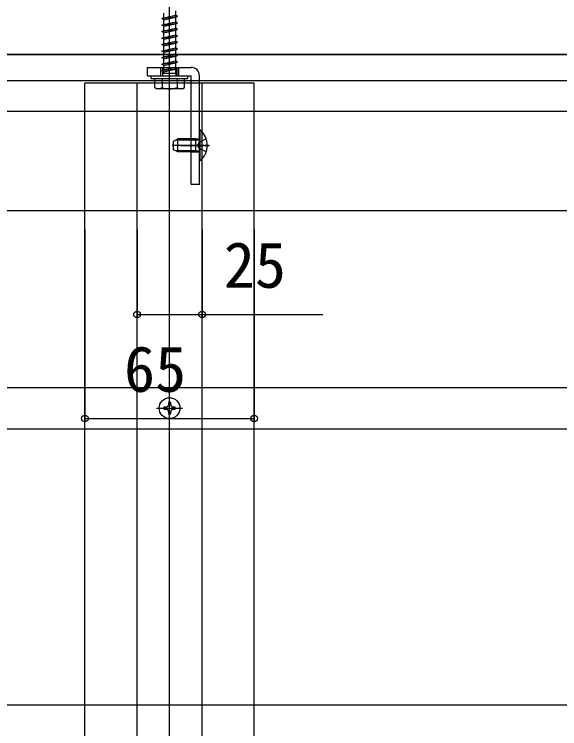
# Model space of a CAD drawing. Units: millimetres, scale not verified. Extents: x -1050 to 1050, y -1568 to 1559.
# Drawn here: x -67.2 to 142.5, y -918.7 to -644.1 of the extents above; entities that cross this region are included whole.
import ezdxf
from ezdxf.enums import TextEntityAlignment as Align

# ---------------------------------------------------------------- set-up
doc = ezdxf.new("R2010")
doc.units = ezdxf.units.MM
doc.header["$LTSCALE"] = 8
for name, color, linetype in [('0-4_YKK_12', 2, 'Continuous'), ('0-5_YKK_13', 4, 'Continuous'), ('0-6_YKK_D', 6, 'Continuous'), ('0-8_YSS_K', 3, 'Continuous')]:
    doc.layers.add(name, color=color, linetype=linetype)
doc.styles.add('ＭＳ ゴシック', font='')
doc.styles.get('ＭＳ ゴシック').set_extended_font_data('MS Gothic')

msp = doc.modelspace()

# ---------------------------------------------------------------- linework, layer by layer
at = {"layer": '0-4_YKK_12'}
for p, q in [((-7.505, -1355.005), (-7.505, -464.505)), ((-199.005, -659.505), (866.495, -659.505)), ((-199.005, -669.505), (866.495, -669.505)), ((24.995, -670.505), (-40.005, -670.505)), ((-20.005, -719.505), (-20.005, -670.505)), ((4.995, -719.505), (4.995, -670.505)), ((24.995, -719.505), (24.995, -670.505)), ((7.495, -694.505), (-6.504, -694.505)), ((-3.105, -694.505), (7.895, -694.505)), ((-199.005, -719.505), (866.495, -719.505)), ((-20.005, -1242.505), (-20.005, -719.505)), ((4.995, -1242.505), (4.995, -719.505)), ((24.995, -1242.505), (24.995, -719.505))]:
    msp.add_line(p, q, dxfattribs=at)
msp.add_lwpolyline([(-40.005, -1242.505), (-40.005, -719.505), (-40.005, -670.505)], dxfattribs=at)
at = {"layer": '0-5_YKK_13'}
for p, q in [((-10.505, -645.705), (-4.505, -644.955)), ((-9.755, -666.705), (-9.755, -643.705)), ((-9.755, -645.455), (-5.255, -644.455)), ((-5.255, -642.705), (-5.255, -666.705)), ((-5.255, -645.205), (-5.255, -646.955)), ((-10.505, -648.205), (-4.505, -647.455)), ((-9.755, -647.955), (-9.755, -646.205)), ((-9.755, -647.955), (-5.255, -646.955)), ((-5.255, -647.705), (-5.255, -649.455)), ((-10.505, -650.705), (-4.505, -649.955)), ((-9.755, -650.455), (-9.755, -648.705)), ((-9.755, -650.455), (-5.255, -649.455)), ((-5.255, -650.205), (-5.255, -651.955)), ((-10.505, -653.205), (-4.505, -652.455)), ((-9.755, -652.955), (-9.755, -651.205)), ((-9.755, -652.955), (-5.255, -651.955)), ((-5.255, -652.705), (-5.255, -654.455)), ((-10.505, -655.705), (-4.505, -654.955)), ((-10.505, -655.705), (-9.755, -655.455)), ((-9.755, -656.205), (-10.505, -655.705)), ((-9.755, -655.455), (-9.755, -653.705)), ((-9.755, -655.455), (-5.255, -654.455)), ((-9.755, -656.205), (-5.255, -655.205)), ((-9.755, -657.955), (-9.755, -656.205)), ((-4.505, -654.955), (-5.255, -654.455)), ((-5.255, -655.205), (-4.505, -654.955)), ((-5.255, -655.205), (-5.255, -656.955)), ((-10.505, -658.205), (-4.505, -657.455)), ((-9.755, -657.955), (-5.255, -656.955)), ((-7.505, -673.577), (-7.505, -658.577)), ((-10.505, -660.705), (-4.505, -659.955)), ((-9.755, -660.455), (-5.255, -659.455)), ((-9.755, -662.955), (-9.755, -661.205)), ((-5.255, -660.205), (-5.255, -661.955)), ((-11.005, -664.505), (-11.005, -667.705)), ((-10.505, -663.205), (-4.505, -662.455)), ((-10.255, -664.505), (-10.255, -667.705)), ((-9.755, -662.955), (-5.255, -661.955)), ((-9.755, -665.455), (-9.755, -663.705)), ((-9.755, -665.455), (-5.255, -664.455)), ((-5.255, -662.705), (-5.255, -664.455)), ((-4.505, -664.955), (-5.255, -664.455)), ((-4.755, -664.505), (-4.755, -667.705)), ((-4.005, -664.505), (-4.005, -667.705)), ((-10.505, -665.705), (-4.505, -664.955)), ((-10.505, -665.705), (-9.755, -665.455)), ((-9.755, -666.205), (-10.505, -665.705)), ((-10.105, -666.705), (-4.905, -666.705)), ((-10.105, -667.205), (-10.105, -666.705)), ((-10.105, -666.705), (-4.905, -666.705)), ((-10.105, -667.705), (-10.105, -666.705)), ((-9.755, -666.205), (-5.255, -665.205)), ((-5.255, -665.205), (-4.505, -664.955)), ((-4.905, -667.205), (-4.905, -666.705)), ((-4.905, -667.705), (-4.905, -666.705)), ((-16.005, -667.705), (0.795, -667.705)), ((-14.505, -667.705), (-0.505, -667.705)), ((-14.505, -668.705), (-14.505, -667.705)), ((-14.505, -668.705), (-0.505, -668.705)), ((-13.255, -668.705), (-13.255, -672.274)), ((-13.255, -668.705), (-1.755, -668.705)), ((-10.391, -668.705), (-10.391, -672.258)), ((-4.618, -668.705), (-4.618, -672.258)), ((-1.755, -672.274), (-1.755, -668.705)), ((-0.505, -668.705), (-0.505, -667.705)), ((0.795, -709.505), (0.795, -667.705)), ((3.995, -709.505), (3.995, -667.705)), ((-12.505, -672.705), (-13.255, -672.272)), ((-2.505, -672.705), (-12.505, -672.705)), ((-2.505, -672.705), (-1.755, -672.272)), ((847.495, -681.505), (-180.005, -681.505)), ((3.995, -688.605), (3.995, -700.405)), ((4.243, -688.605), (3.995, -688.605)), ((4.243, -700.405), (4.243, -688.605)), ((-6.005, -692.805), (-4.305, -692.005)), ((2.595, -692.005), (-4.305, -692.005)), ((-4.305, -697.005), (-4.305, -692.005)), ((0.795, -692.005), (3.995, -692.005)), ((2.595, -697.005), (2.595, -692.005)), ((2.595, -692.005), (3.19, -692.221)), ((6.578, -692.005), (3.861, -693.36)), ((-6.005, -696.205), (-6.005, -692.805)), ((2.595, -692.438), (-5.225, -692.438)), ((0.795, -692.405), (3.995, -692.405)), ((2.595, -692.438), (3.518, -692.244)), ((3.252, -694.505), (3.861, -693.36)), ((3.252, -694.505), (3.861, -695.65)), ((-4.305, -697.005), (-6.005, -696.205)), ((2.595, -696.572), (-5.225, -696.572)), ((2.595, -697.005), (-4.305, -697.005)), ((0.795, -696.605), (3.995, -696.605)), ((0.795, -697.005), (3.995, -697.005)), ((2.595, -696.572), (3.518, -696.765)), ((2.595, -697.005), (3.19, -696.788)), ((6.578, -697.005), (3.861, -695.65)), ((4.243, -700.405), (3.995, -700.405)), ((3.995, -709.505), (0.795, -709.505)), ((-163.505, -787.505), (830.995, -787.505)), ((-7.505, -800.505), (-7.505, -790.505)), ((-12.505, -795.505), (-2.505, -795.505)), ((-8.825, -795.065), (-9.705, -795.065)), ((-6.185, -795.945), (-5.305, -795.945)), ((-163.505, -803.505), (830.995, -803.505)), ((-163.505, -909.505), (830.995, -909.505))]:
    msp.add_line(p, q, dxfattribs=at)
for points in [[(-9.755, -646.205), (-5.255, -645.205), (-4.505, -644.955), (-5.255, -644.455)], [(-9.755, -646.205), (-10.505, -645.705), (-9.755, -645.455)], [(-9.755, -648.705), (-10.505, -648.205), (-9.755, -647.955)], [(-9.755, -648.705), (-5.255, -647.705), (-4.505, -647.455), (-5.255, -646.955)], [(-9.755, -651.205), (-10.505, -650.705), (-9.755, -650.455)], [(-9.755, -651.205), (-5.255, -650.205), (-4.505, -649.955), (-5.255, -649.455)], [(-9.755, -653.705), (-10.505, -653.205), (-9.755, -652.955)], [(-9.755, -653.705), (-5.255, -652.705), (-4.505, -652.455), (-5.255, -651.955)], [(-9.755, -658.705), (-10.505, -658.205), (-9.755, -657.955)], [(-9.755, -658.705), (-5.255, -657.705), (-4.505, -657.455), (-5.255, -656.955)], [(-9.755, -661.205), (-10.505, -660.705), (-9.755, -660.455)], [(-9.755, -661.205), (-5.255, -660.205), (-4.505, -659.955), (-5.255, -659.455)], [(-16.005, -667.705), (-16.005, -664.505), (0.795, -664.505)], [(-9.755, -663.705), (-10.505, -663.205), (-9.755, -662.955)], [(-9.755, -663.705), (-5.255, -662.705), (-4.505, -662.455), (-5.255, -661.955)], [(-7.065, -794.185), (-7.065, -793.305), (-7.945, -793.305), (-7.945, -794.185)], [(-9.705, -795.065), (-9.705, -795.945), (-8.825, -795.945)], [(-5.305, -795.945), (-5.305, -795.065), (-6.185, -795.065)], [(-7.945, -796.825), (-7.945, -797.705), (-7.065, -797.705), (-7.065, -796.825)]]:
    msp.add_lwpolyline(points, dxfattribs=at)
msp.add_circle((-7.505, -795.505), 4, dxfattribs=at)
for centre, radius, start, end in [((0.795, -667.705), 3.2, 0, 90), ((-11.835, -670.149), 2.556, 236.25178, 304.38425), ((-7.505, -663.151), 9.553, 252.41205, 287.58795), ((-3.175, -670.149), 2.556, 235.61575, 303.74822), ((-0.705, -694.505), 7.7, 309.98312, 50.01688), ((3.395, -691.657), 0.6, 250.03043, 0), ((3.395, -697.352), 0.6, 0, 109.96957), ((-8.825, -794.185), 0.88, 270, 0), ((-8.825, -796.825), 0.88, 0, 90), ((-6.185, -794.185), 0.88, 180, 270), ((-6.185, -796.825), 0.88, 90, 180)]:
    msp.add_arc(centre, radius, start, end, dxfattribs=at)
at = {"layer": '0-6_YKK_D'}
for p, q in [((-40.005, -726.944), (-40.005, -800.505)), ((-20.005, -726.944), (-20.005, -760.505)), ((4.995, -726.944), (4.995, -760.505)), ((24.995, -726.944), (24.995, -800.505)), ((-40.005, -799.505), (24.995, -799.505))]:
    msp.add_line(p, q, dxfattribs=at)
msp.add_lwpolyline([(-20.005, -759.505), (4.995, -759.505), (51.459, -759.505)], dxfattribs=at)
for centre in [(-20.005, -759.505), (4.995, -759.505), (-40.005, -799.505), (24.995, -799.505)]:
    msp.add_circle(centre, 1.275, dxfattribs=at)
at = {"layer": '0-8_YSS_K'}
msp.add_line((1020.995, -659.505), (-275.005, -659.505), dxfattribs=at)

# ---------------------------------------------------------------- texts
at = {"layer": '0-6_YKK_D', "style": 'ＭＳ ゴシック'}
for s, p in [('25', (13.323, -754.505)), ('65', (-25.027, -794.505))]:
    msp.add_text(s, height=17.6, dxfattribs=at).set_placement(p, align=Align.BOTTOM_LEFT)

doc.saveas('drawing.dxf')
